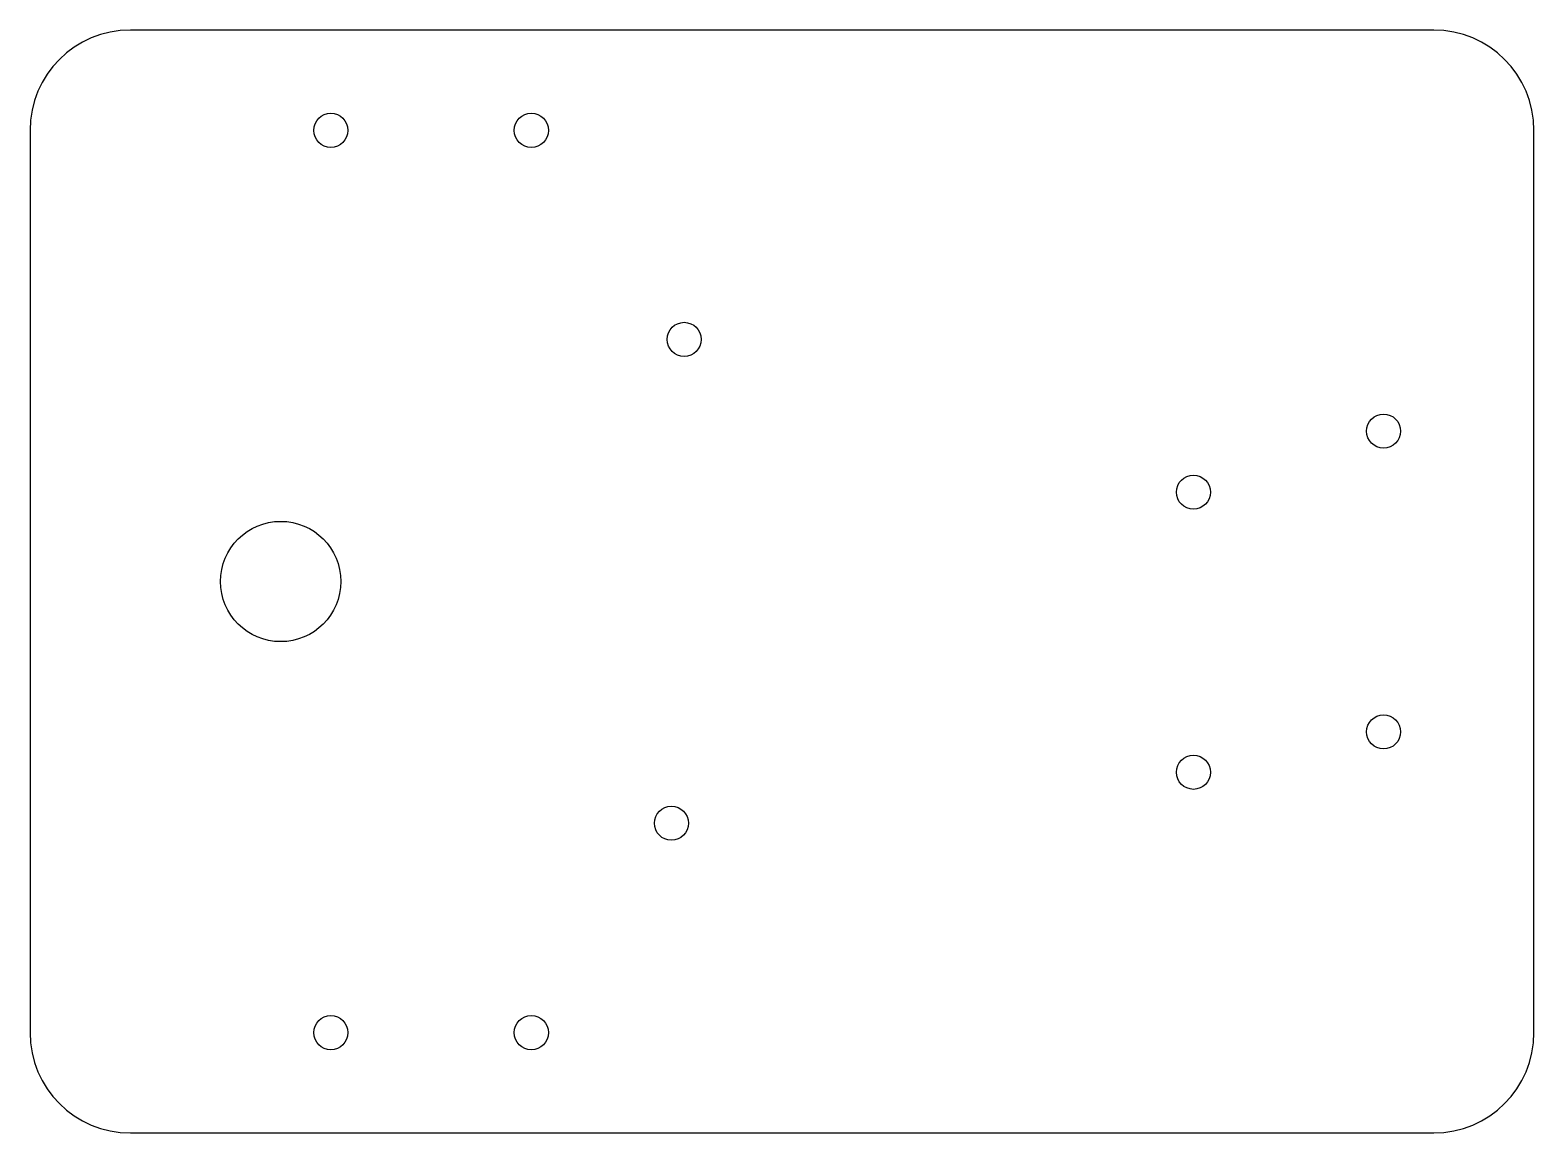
# Model space of a CAD drawing. Header units: millimetres. Extents: x -75 to 75, y -55 to 55.
import ezdxf

# ---------------------------------------------------------------- set-up
doc = ezdxf.new("R2010")
doc.units = ezdxf.units.MM

msp = doc.modelspace()

# ---------------------------------------------------------------- linework, layer by layer
at = {"layer": 'CUT'}
for p, q in [((65, 55), (-65, 55)), ((-75, 45), (-75, -45)), ((75, -45), (75, 45)), ((-65, -55), (65, -55))]:
    msp.add_line(p, q, dxfattribs=at)
for centre, radius in [((-45, 45), 1.7), ((-25, 45), 1.7), ((-9.76, 24.15), 1.7), ((60, 15), 1.7), ((41.04, 8.91), 1.7), ((-50, 0), 6), ((60, -15), 1.7), ((41.04, -19.03), 1.7), ((-11.03, -24.11), 1.7), ((-45, -45), 1.7), ((-25, -45), 1.7)]:
    msp.add_circle(centre, radius, dxfattribs=at)
for centre, start, end in [((-65, 45), 90, 180), ((65, 45), 0, 90), ((-65, -45), 180, 270), ((65, -45), 270, 360)]:
    msp.add_arc(centre, 10, start, end, dxfattribs=at)

doc.saveas('drawing.dxf')
